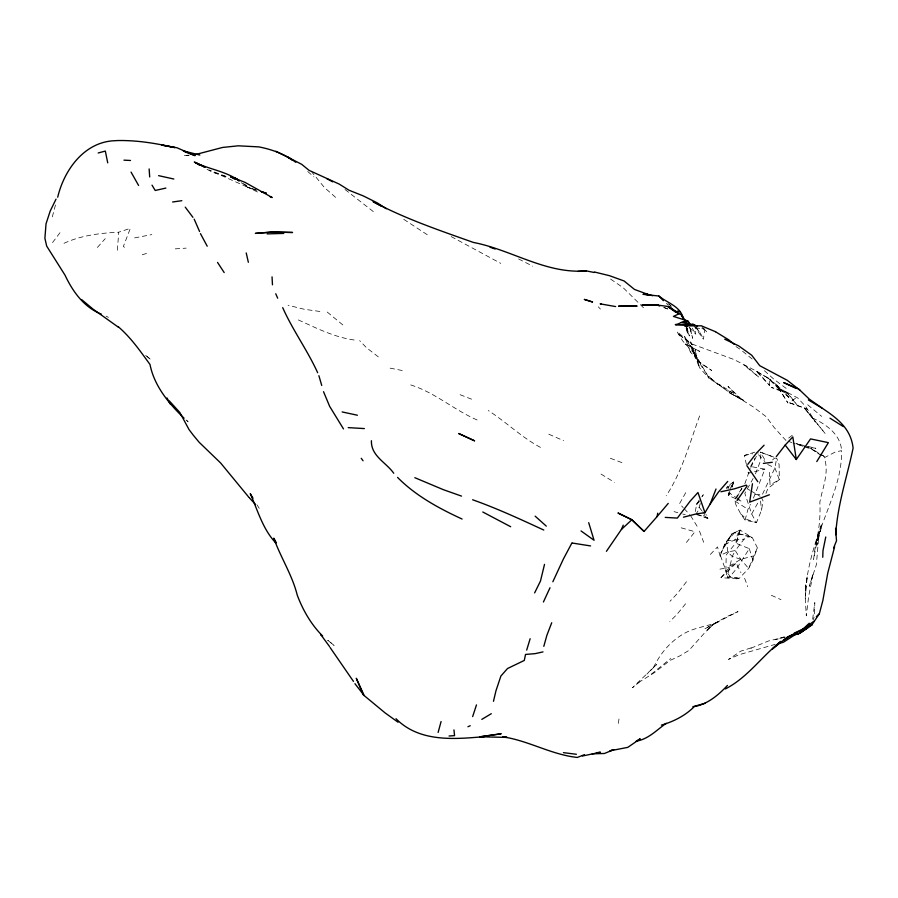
<?xml version="1.0" encoding="UTF-8"?>
<svg xmlns="http://www.w3.org/2000/svg" width="898" height="898" viewBox="0 0 898 898"><rect width="100%" height="100%" fill="white"/><g stroke="black" fill="none" stroke-linecap="round" stroke-linejoin="round"><path stroke-width="0.67" stroke-dasharray="4.49 3.37" d="M689.136 327.377L695.737 334.179L695.321 327.781M805.27 598.304C805.641 572.352 813.442 547.657 821.883 523.388L815.418 545.333L813.599 559.443L817.898 536.297L815.418 545.333C818.92 531.279 820.705 516.866 819.818 502.397C822.456 487.704 829.561 472.617 824.241 457.756L835.555 451.874L841.572 450.684C842.212 482.091 825.509 510.94 816.956 540.473L821.266 527.755L816.888 545.131L818.796 535.769L816.383 564.696L809.255 586.271L813.195 573.339L808.66 596.373L806.292 615.893L805.27 598.304L805.899 590.109M117.391 250.261L118.716 232.212L130.367 228.317L123.34 246.523L124.496 247.287M769.395 385.298L769.878 379.068L756.352 371.312L769.395 385.298L757.912 371.907L734.025 359.548L690.573 343.485L677.743 333.663L692.886 344.933L676.811 331.418L682.873 341.173L694.221 353.498L690.293 351.848L684.557 336.413L694.221 353.498M693.582 325.323L703.448 339.219L704.593 330.015M812.645 619.227L814.812 602.58L814.475 615.781L813.386 619.642M618.295 723.418L619.508 715.762M741.838 488.321L736.618 496.471L734.934 501.073L735.945 504.822L740.749 513.914L745.082 520.099L756.43 522.715L761.482 510.401L763.042 500.848L761.493 497.627M772.583 459.922L774.57 458.115L776.68 458.171L774.929 467.937L761.773 495.763M695.31 511.523L696.691 504.137L700.047 498.873M720.353 555.278L724.54 544.514L732.128 533.636L740.098 530.067L752.367 537.711L757.373 547.78L752.883 560.397L748.651 568.456L739.279 578.346L727.189 577.392L725.887 570.847L720.353 555.278L727.593 551.956L735.26 550.564L744.116 539.126L749.707 536.342L752.367 537.711L734.553 532.716L726.751 541.382L720.926 552.921L732.128 533.636L727.2 540.776L744.116 539.126M724.54 544.514L734.901 539.9L740.098 530.067L737.213 541.191L726.19 554.975L725.887 570.847L730.085 576.437L739.279 578.346M52.309 216.878L55.463 205.025M745.082 520.099L747.955 509.289L750.402 504.306M740.098 530.067L737.067 539.732L735.271 542.931L749.314 548.678L736.596 568.636L730.085 576.437L727.189 577.392L732.274 556.401L735.26 550.564L740.783 559.353L748.651 568.456L757.373 547.78M700.305 503.486L697.937 511.108L696.197 513.735M744.857 483.708L750.223 468.621M732.083 487.143L733.688 482.125L731.533 486.817M753.456 498.076L764.905 469.126L749.258 466.253M699.609 415.92C689.709 442.972 682.222 471.551 666.181 495.808M750.593 466.432L754.825 458.407M728.985 494.428L729.928 491.969M731.814 487.042L733.688 482.125M755.442 473.863L760.415 461.101L760.976 452.446L774.065 457.217L760.325 452.064L765.635 461.089M765.96 493.406L767.913 488.445L779.296 479.678L779.094 464.434L776.68 458.171M735.72 498.693L728.648 495.561L728.3 493.844L729.378 491.498M750.84 467.398L758.181 452.715M740.749 513.914L746.956 519.471L756.43 522.715L751.671 513.97L744.824 493.294L753.096 478.544M730.141 488.703L733.7 481.912L727.638 486.121L726.325 488.063M736.843 497.593L741.95 488.321M685.713 492.699L679.528 503.722L683.232 507.673M751.671 513.97L759.338 500.287M653.508 667.517C660.838 652.195 672.782 638.489 688.384 631.361C698.184 627.073 708.982 625.771 718.894 621.742L704.627 628.881L727.683 616.23L738.033 611.594L714.168 623.796L707.04 630.115L714.011 623.695L704.178 633.337L688.979 650.376L680.033 655.798L669.863 660.535L654.316 672.681L636.727 683.681L639.062 682.334L632.484 687.722L656.561 664.52L646.829 674.207M728.648 495.561L730.063 493.429L735.832 497.369M701.877 510.726L696.691 504.137L698.902 501.017M701.854 496.852L703.325 494.764L701.686 496.819M52.533 242.583L61.592 230.573M686.476 581.713L677.597 593.219L670.02 601.267M686.386 542.471L694.973 531.739L680.044 527.496M685.589 603.782L677.126 614.198L669.796 621.607M737.112 578.795L721.015 577.672L729.434 567.401L736.18 563.113L740.962 572.677M97.388 247.444L105.234 238.655M710.374 554.425L717.502 546.916L720.914 558.781M721.015 577.672L736.18 563.113M726.74 488.512L733.7 481.912M696.691 504.137L699.564 501.466M651.185 674.263L670.772 658.47M789.6 402.832L804.238 407.838L815.53 422.026L807.414 409.241L789.6 402.832L796.088 397.702M792.238 435.306L785.795 440.323L774.121 427.47L766.196 416.717L753.332 406.974L739.941 398.667L728.02 386.454L742.702 400.306L729.154 392.572L719.118 384.4L734.373 393.751C718.737 386.937 705.065 376.139 698.532 360.042L709.319 378.485L722.093 386.926L707.916 376.262L709.319 378.485L699.475 367.664L695.052 350.04L699.329 367.439L694.188 354.261L690.674 341.857L695.827 356.843L693.66 352.375L698.925 361.625L711.755 370.515L698.464 361.928L689.608 343.934L699.946 362.781L690.293 351.848M729.434 566.088L740.783 559.353L753.355 555.963M737.471 531.223L734.553 532.716L749.707 536.342M64.016 243.291C81.157 235.377 100.06 233.098 118.716 232.212M142.232 254.808L149.584 252.405M788.814 397.32L776.31 385.287L776.882 385.107L788.814 397.32L788.635 394.155L786.311 391.854L771.461 387.453L788.635 394.155L797.817 405.952L786.311 391.854L797.693 397.937L805.472 406.199L807.414 409.241L804.238 407.838L825.105 433.453L804.238 407.838M784.01 636.918L775.232 639.724L784.493 637.288M746.406 464.592L744.431 455.432L755.858 451.829M748.932 473.1L748.113 472.449L748.932 473.1L764.905 469.126M784.942 636.974L768.329 641.049L750.997 648.165L752.659 647.402L740.749 651.162L728.48 659.424L738.841 654.799L775.154 644.371M728.3 493.844L730.063 493.429M134.599 237.891L151.818 234.603M744.431 455.432L752.681 453.804M719.927 569.141L729.434 567.401M188.827 155.174L183.72 155.612L189.096 155.433M175.245 248.869L186.155 248.129M755.297 494.338L759.955 494.405L760.976 496.549M319.868 311.46L304.186 309.26L288.09 305.253M802.857 446.216L793.024 443.062M804.148 446.418L815.833 448.293L796.605 443.724L803.081 446.16M695.277 327.691L704.515 329.263L701.012 327.759M390.125 368.158L404.055 370.863M354.138 340.005C333.472 337.098 314.828 327.299 296.014 318.88M674.039 511.636L677.788 512.668M682.772 514.038L685.264 514.722M256.469 190.354L247.612 187.188L243.291 184.023M256.379 190.017L247.612 187.188L260.409 193.418M796.605 443.724L805.888 446.8M807.212 447.238L811.186 448.551L819.01 453.266M696.152 514.431L707.916 518.415L706.625 514.677M740.783 559.353L732.274 556.401L727.593 551.956L726.751 541.382M410.734 384.939C435.755 392.763 455.488 411.295 479.734 421.061M804.384 446.654L812.162 449.584L818.942 453.445M788.208 441.244L791.823 442.602M610.359 458.261L625.03 463.806M663.577 307.486L667.45 308.968M460.079 394.705L474.514 400.317M697.499 514.251L707.916 518.415L702.73 511.826M548.79 434.194L563.63 440.727M736.899 499.221L741.613 501.309L736.989 498.154M771.371 595.284L780.968 599.662M767.667 464.513L774.929 467.937L779.296 479.678L770.057 484.931L769.361 469.407M451.189 236.589L500.747 263.35M518.584 258.961L532.716 266.156M106.065 316.118L108.433 317.387M207.023 169.262L212.736 172.349L227.508 176.985L209.054 170.036L251.507 188.906L245.895 185.168M812.421 417.929C825.834 424.148 840.809 434.419 841.572 450.684M241.214 182.743L247.174 186.088L243.717 183.753M820.065 454.085L825.722 457.306L820.132 453.939M756.352 371.312L769.878 379.068L779.969 390.013L767.667 377.8L776.882 385.107L787.894 402.978L776.882 385.107M747.821 489.073L750.055 490.387M751.166 491.049L760.09 496.302M601.031 474.065L614.445 482.338M540.45 447.384C521.469 437.281 506.225 422.026 488.243 410.521M403.774 219.337L429.435 236.152M734.934 501.073L747.955 509.289M735.967 346.572L740.468 349.524M610.618 279.11L623.201 287.742L644.416 308.665M811.186 448.551L822.063 456.229M345 189.489L375.386 213.208M776.31 385.287L788.635 394.155M703.482 515.171L707.916 518.415M786.154 388.374L774.009 379.338L762.885 369.347M378.327 356.865L366.395 347.627L359.66 340.656M671.513 306.297L667.326 302.94L670.458 305.443M807.695 404.785L821.648 416.369M327.242 312.055L345.079 326.793M327.759 640.285L334.09 645.404L327.849 640.296M742.59 351.253L752.142 358.998M145.678 355.339L150.909 359.739L146.924 356.338M307.733 171.496L313.873 176.884M335.594 197.347L324.369 187.446L312.033 172.36M666.383 303.412L668.404 305.23M186.099 420.017L188.131 421.847L186.279 419.77M598.304 306.824L600.425 309.092M684.164 508.661L689.709 514.588M758.574 454.747L764.905 461.55M702.09 326.704L707.007 332.204L705.345 330.24M695.198 326.546L700.418 333.214L703.448 339.219M696.489 328.096L700.418 333.214M690.629 515.699L697.791 527.407M257.154 504.99L259.219 508.38M692.235 328.197L695.737 334.179M727.638 486.121L728.907 488.602M686.802 327.534L689.428 335.964L686.139 327.31M686.678 327.231L687.756 329.802M699.486 531.1L703.684 542.269M744.61 578.267L747.753 586.697M749.314 548.678L752.883 560.397M686.117 328.309L687.935 334.606L686.297 326.681M689.832 327.658L692.717 338.31L689.945 327.703M760.584 501.073L761.482 510.401M805.652 585.271L805.461 595.599L807.324 575.775L805.652 585.271M667.854 308.979L664.284 307.509L667.865 308.991M699.587 351.331L685.14 344.013L699.587 351.331M743.813 400.474L729.154 392.572L743.813 400.474M747.596 367.248L743.971 365.071L758.81 377.16L747.596 367.248"/><path stroke-width="1.35" d="M822.748 557.265L822.983 550.597L825.756 537.015M752.457 483.775L749.673 502.139L769.384 494.776M644.057 531.425L631.866 519.729L617.959 512.983L631.911 519.807L644.057 531.425L657.078 516.608L657.706 513.185M493.473 701.304L495.932 690.888L500.893 676.037L507.516 668.527L524.286 660.445L525.532 654.429L535.017 653.665L542.998 651.903M544.514 564.382L540.473 581.051L534.624 592.905M834.624 546.68L827.754 573.115L822.837 600.627L819.324 613.794L811.927 624.784L799.882 633.169L794.674 634.953L783.37 642.283L777.803 643.765M438.123 732.431L441.086 721.543M543.806 646.358L546.848 635.414L551.72 622.741M57.708 197.201C64.218 169.599 84.782 141.255 115.629 140.694L116.841 140.571C136.417 140.077 155.825 143.287 174.852 147.598L161.494 145.038L176.985 147.766L195.079 155.657L184.651 151.728M526.688 650.096L530.134 638.747M472.662 716.582L476.479 704.908M683.445 517.181L696.242 513.925L704.986 512.702L710.138 504.025L716.02 489.006M833.613 547.926L836.509 540.798L835.578 528.305M606.419 551.316L621.394 529.472L623.246 525.162M543.402 602.019L550.014 587.741M552.842 581.769L563.383 559.027L571.925 542.953M56.035 199.132L50.221 211.008L46.034 223.793L44.9 238.296L46.674 246.074L65.004 275.136C72.727 291.536 83.963 307.329 101.429 314.177M816.798 461.561L828.394 442.635M796.29 459.518L792.822 436.899L785.2 445.082L796.29 459.518L810.546 438.909L827.451 442.445M737.067 500.512L747.035 486.11L746.305 485.122L734.362 488.86L720.903 491.745M710.138 504.025L718.456 492.048L727.728 481.418M747.776 464.378L756.655 452.873L764.086 445.206M776.332 456.554L785.2 445.082M657.078 516.608L668.235 503.396M621.394 529.472L631.866 519.729M727.47 685.443C718.389 695.052 707.725 704.144 694.322 706.58C685.331 715.65 673.579 721.577 661.399 725.124M809.289 623.212L802.262 629.801L792.35 634.673L783.741 640.274L788.489 636.3L772.347 649.03L780.856 641.363C761.684 656.483 747.428 677.754 725.326 688.946M816.316 616.623L819.324 613.794M813.914 621.192L802.262 629.801L811.927 624.784L799.882 633.169M502.992 736.854C528.697 740.715 551.293 754.634 577.302 757.452L584.418 754.668M481.811 719.377L491.285 713.708M666.237 723.294C656.573 730.029 648.704 739.032 636.154 741.243L640.229 738.818L627.769 747.372L609.955 750.818L613.862 749.606L604.399 753.501L592.209 753.815M688.07 325.054L692.829 324.257L694.143 325.031L675.431 324.605C678.731 324.964 688.407 316.702 688.8 323.684M794.225 633.146L811.927 624.784M678.967 313.829L673.444 316.422L688.036 321.013L690.135 324.605M467.937 726.729L470.238 725.741M692.829 706.737L705.233 703.257M98.174 152.986L105.324 151.066L107.726 162.852M789.78 635.896L797.716 633.808L790.049 635.705M165.883 188.075L155.208 190.477L152.02 185.145M582.375 756.026L600.436 752.243L596.351 752.726M172.618 201.994L181.823 200.692M763.379 463.402L772.291 462.29M675.835 312.313L668.247 306.869L669.684 306.712L678.113 313.559M195.214 154.624L222.569 147.452L238.262 145.813L258.792 146.89C272.027 149.416 284.924 154.198 295.779 162.291M449.067 736.001L454.556 735.63L453.961 729.917M578.121 271.409L586.259 270.87L594.24 272.498M267.144 233.895L283.768 233.424M586.259 270.87C546.063 274.26 511.725 249.801 473.392 242.438C439.38 230.337 405.054 218.73 373.108 201.668L381.448 206.271M675.431 324.605L689.642 324.908M123.958 160.158L130.491 160.473M665.216 517.394L677.35 518.09L690.135 501.185L697.948 492.508L704.986 512.702M348.211 427.628L364.364 428.582M563.439 752.647L576.393 754.275M683.412 318.97C680.796 306.207 667.45 303.176 658.863 296.014L642.979 294.32L647.559 294.263L652.666 295.734M669.684 306.712L657.111 305.017L641.812 305.073L658.335 305.062L657.111 305.017L659.693 306.005M572.318 543.054L590.581 545.928M687.352 326.356L684.714 325.907L701.271 325.783L715.56 331.732M601.323 304.052L600.145 303.85L615.635 306.566M503.172 736.697L507.089 737.415L480.61 736.787L484.348 736.618C454.197 739.312 419.355 742.388 396.018 718.726M681.414 322.562L694.143 325.031M342.138 411.935L357.415 415.235M158.587 175.649L173.83 179.028M648.536 295.116L644.607 294.162L647.559 294.263L634.493 289.437L624.065 280.962L609.529 275.697L594.409 271.993M677.114 311.112L680.314 311.898M183.282 150.898L199.85 155.062M261.43 191.802L266.392 193.25L261.385 191.633M490.061 247.242L495.157 249.015M472.606 499.759C496.942 508.38 520.413 519.257 543.795 530.056M461.538 496.111L443.365 489.679L414.831 477.691M270.197 196.842L272.195 197.549L244.896 182.305L230.472 176.738L235.242 179.409M692.829 324.257L697.499 326.255M683.49 321.54L690.517 324.548M462.088 519.044C438.819 508.313 415.707 495.797 397.556 477.399M796.268 388.52L783.662 382.57L798.648 388.957L809.446 399.251L822.4 408.321C837.464 418.389 851.012 428.75 853.1 448.113C847.072 476.984 837.329 505.17 835.735 534.793M724.72 339.186L738.706 345.898L751.716 355.238L759.753 365.699L787.288 380.325L800.051 390.304M275.832 151.257L290.065 158.351M510.67 526.722L482.776 511.995M326.861 178.702L332.608 181.823M808.391 399.958L821.883 407.984M715.717 331.878L728.918 339.938L734.16 344.293M668.247 306.869L681.436 314.94L685.825 321.361M830.021 418.199L843.368 426.606M386.32 208.751L377.205 202.858L363.297 195.921L348.94 190.185L339.253 184.112L309.08 170.362L301.694 164.323L287.854 157.217L292.4 160.237M239.16 180.689L234.659 177.692L238.98 180.857M239.115 180.644C225.724 171.17 208.807 169.273 194.294 162.067L205.047 167.309L195.382 162.482L199.008 164.94M581.04 530.954L594.049 540.27L588.706 522.67M398.072 722.239L385.074 712.889L363.353 694.906L356.281 678.271L364.15 695.49L354.946 683.715M118.188 327.063L93.033 309.114L81.516 299.494M322.651 636.042C311.224 624.638 302.862 610.157 297.227 595.048C292.22 574.956 280.659 557.501 273.8 538.171L276.303 542.706M535.141 516.159L546.298 526.127M663.353 300.684L658.863 296.014M184.068 418.187C168.768 403.516 154.198 385.803 150 364.487C140.346 351.208 130.67 337.266 118.031 326.535M321.428 635.167L320.575 634.347L329.454 646.414M249.419 497.93L255.649 504.575M169.284 400.878L179.836 412.496L189.04 429.581L193.261 435.16L199.132 442.254L220.605 462.953L248.982 497.436M275.708 542.863C262.755 529.135 257.782 510.502 250.261 493.687L253.012 498.21M393.739 473.246C386.061 462.335 370.852 456.016 371.413 440.705M185.235 207.124L192.924 217.338M361.232 458.306L363.05 460.753M746.855 465.624L757.789 481.698M330.026 647.402L353.464 681.402M217.541 262.429L224.186 272.565M343.485 428.93L329.645 406.345L323.527 391.685M131.052 172.102L138.584 185.437M200.456 233.637L207.214 246.209M166.994 397.96L170.182 403.965M317.656 372.726C307.442 350.22 292.726 330.251 282.702 307.644M681.436 314.94L682.334 316.983M194.181 219.146L199.569 231.493M275.753 293.769L277.673 298.17M318.88 375.678L321.731 385.444M246.22 252.933L248.353 262.295M149.147 168.936L149.685 176.951M272.049 276.876L272.464 284.812M808.144 627.365L798.547 633.741L808.144 627.365M500.983 733.801L479.723 736.843L500.983 733.801M272.15 232.032L255.358 233.39L272.375 232.066L292.568 232.481L272.15 232.032M636.884 306.083L618.643 306.207L636.884 306.083M592.489 301.975L584.418 299.438L592.489 301.975M474.514 440.795L458.732 433.532L474.514 440.795"/></g></svg>
